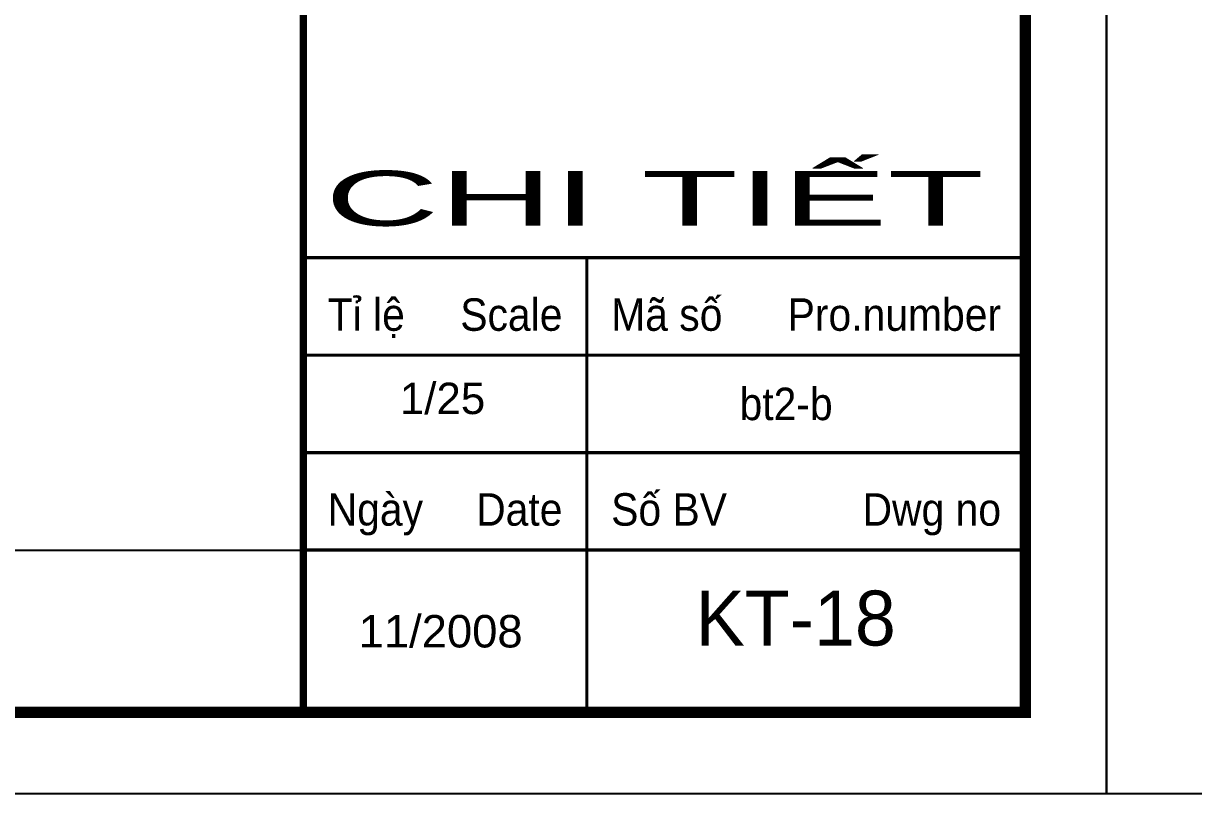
# Model space of a CAD drawing. Header units: millimetres. Extents: x -229618 to 2906, y -178063 to 96806.
# Drawn here: x -86147 to -84284, y -56426 to -55199 of the extents above; entities that cross this region are included whole.
import ezdxf
from ezdxf.enums import TextEntityAlignment as Align

# ---------------------------------------------------------------- set-up
doc = ezdxf.new("R2010")
doc.units = ezdxf.units.MM
doc.header["$LTSCALE"] = 200
doc.header["$MEASUREMENT"] = 0
doc.layers.get('DEFPOINTS').update_dxf_attribs({"linetype": 'CONTINUOUS'})
doc.layers.add('DIM', color=251, linetype='CONTINUOUS')
doc.layers.add('KHUNGTEN', color=7, linetype='CONTINUOUS')
doc.layers.add('in', color=203, linetype='CONTINUOUS', lineweight=5, plot=False)
doc.styles.add('Arial iso', font='vnarial_0.ttf')
doc.styles.add('TEXT1', font='Vhavan_0.ttf', dxfattribs={"height": 200})

# ---------------------------------------------------------------- blocks, each defined once
blk = doc.blocks.new('KhungA3')
at = {"layer": 'DEFPOINTS', "color": 8}
blk.add_lwpolyline([(-3.738, 3.813), (416.305, 3.813), (416.305, 300.813), (-3.738, 300.813)], close=True, dxfattribs=at)
at = {"layer": 'KHUNGTEN', "color": 4}
for points, const_width in [([(7.542, 8.987), (411.131, 8.987), (411.131, 295.639), (7.542, 295.639)], 0.724), ([(365.131, 295.639), (411.131, 295.639), (411.131, 8.987), (365.131, 8.987)], 0.466)]:
    blk.add_lwpolyline(points, close=True, dxfattribs=dict(at, const_width=const_width))
at = {"layer": 'KHUNGTEN', "color": 8, "const_width": 0.207}
for points in [[(365.131, 37.963), (411.131, 37.963)], [(383.19, 37.963), (383.19, 8.987)], [(365.131, 31.754), (411.131, 31.754)], [(365.131, 25.545), (411.131, 25.545)], [(365.131, 19.336), (411.131, 19.336)]]:
    blk.add_lwpolyline(points, dxfattribs=at)
at = {"layer": 'KHUNGTEN', "color": 8, "style": 'Arial iso', "width": 0.9}
for s, p in [('TØ lÖ', (366.683, 33.306)), ('M· sè', (384.743, 33.306)), ('bt2-b   ', (392.92, 27.615)), ('Sè BV', (384.743, 20.888)), ('Ngµy', (366.683, 20.888))]:
    blk.add_text(s, height=2.0697, dxfattribs=at).set_placement(p)
for s, p in [('Scale', (381.638, 33.306)), ('Pro.number', (409.579, 33.306)), ('Date', (381.638, 20.888)), ('Dwg no', (409.579, 20.888))]:
    blk.add_text(s, height=2.0697, dxfattribs=at).set_placement(p, align=Align.RIGHT)
at = {"layer": 'KHUNGTEN', "color": 7, "style": 'Arial iso'}
blk.add_text('11/2008', height=2.0697, dxfattribs=at).set_placement((373.877, 14.162), align=Align.MIDDLE_CENTER)

msp = doc.modelspace()

# ---------------------------------------------------------------- linework, layer by layer
at = {"layer": 'DIM'}
msp.add_lwpolyline([(-94641.4, -56037.8), (-85701.6, -56037.8), (-85701.6, -56296.2), (-94641.4, -56296.2)], close=True, dxfattribs=at)
at = {"layer": 'in'}
for points in [[(-94923.3, -49000.5), (-84422.3, -49000.5), (-84422.3, -56425.5), (-94923.3, -56425.5)], [(-84422.3, -49000.5), (-73921.2, -49000.5), (-73921.2, -56425.5), (-84422.3, -56425.5)]]:
    msp.add_lwpolyline(points, close=True, dxfattribs=at)

# ---------------------------------------------------------------- block references
at = {"layer": 'KHUNGTEN'}
ref = msp.add_blockref('KhungA3', (-94829.9, -56520.9), dxfattribs=dict(at, xscale=25, yscale=25, zscale=25.00000000000008))
ref.add_attrib('TENBANVE', 'chi tiÕt', dxfattribs={"color": 1, "height": 87.5, "style": 'TEXT1', "width": 2.453845}).set_placement((-85667.4, -55520.9), (-84617.4, -55520.9), align=Align.FIT)
ref.add_attrib('SOBANVE', 'kt-18', dxfattribs={"color": 1, "height": 87.5, "style": 'TEXT1'}).set_placement((-84917.4, -56145.9), align=Align.MIDDLE_CENTER)
ref.add_attrib('TILE', '1/25', dxfattribs={"color": 1, "height": 50, "style": 'Arial iso'}).set_placement((-85479.9, -55795.9), align=Align.MIDDLE_CENTER)
at = {"layer": 'KHUNGTEN', "xscale": 25, "yscale": 25, "zscale": 25.00000000000008}
msp.add_blockref('KhungA3', (-84328.8, -56520.9), dxfattribs=at)

doc.saveas('drawing.dxf')
